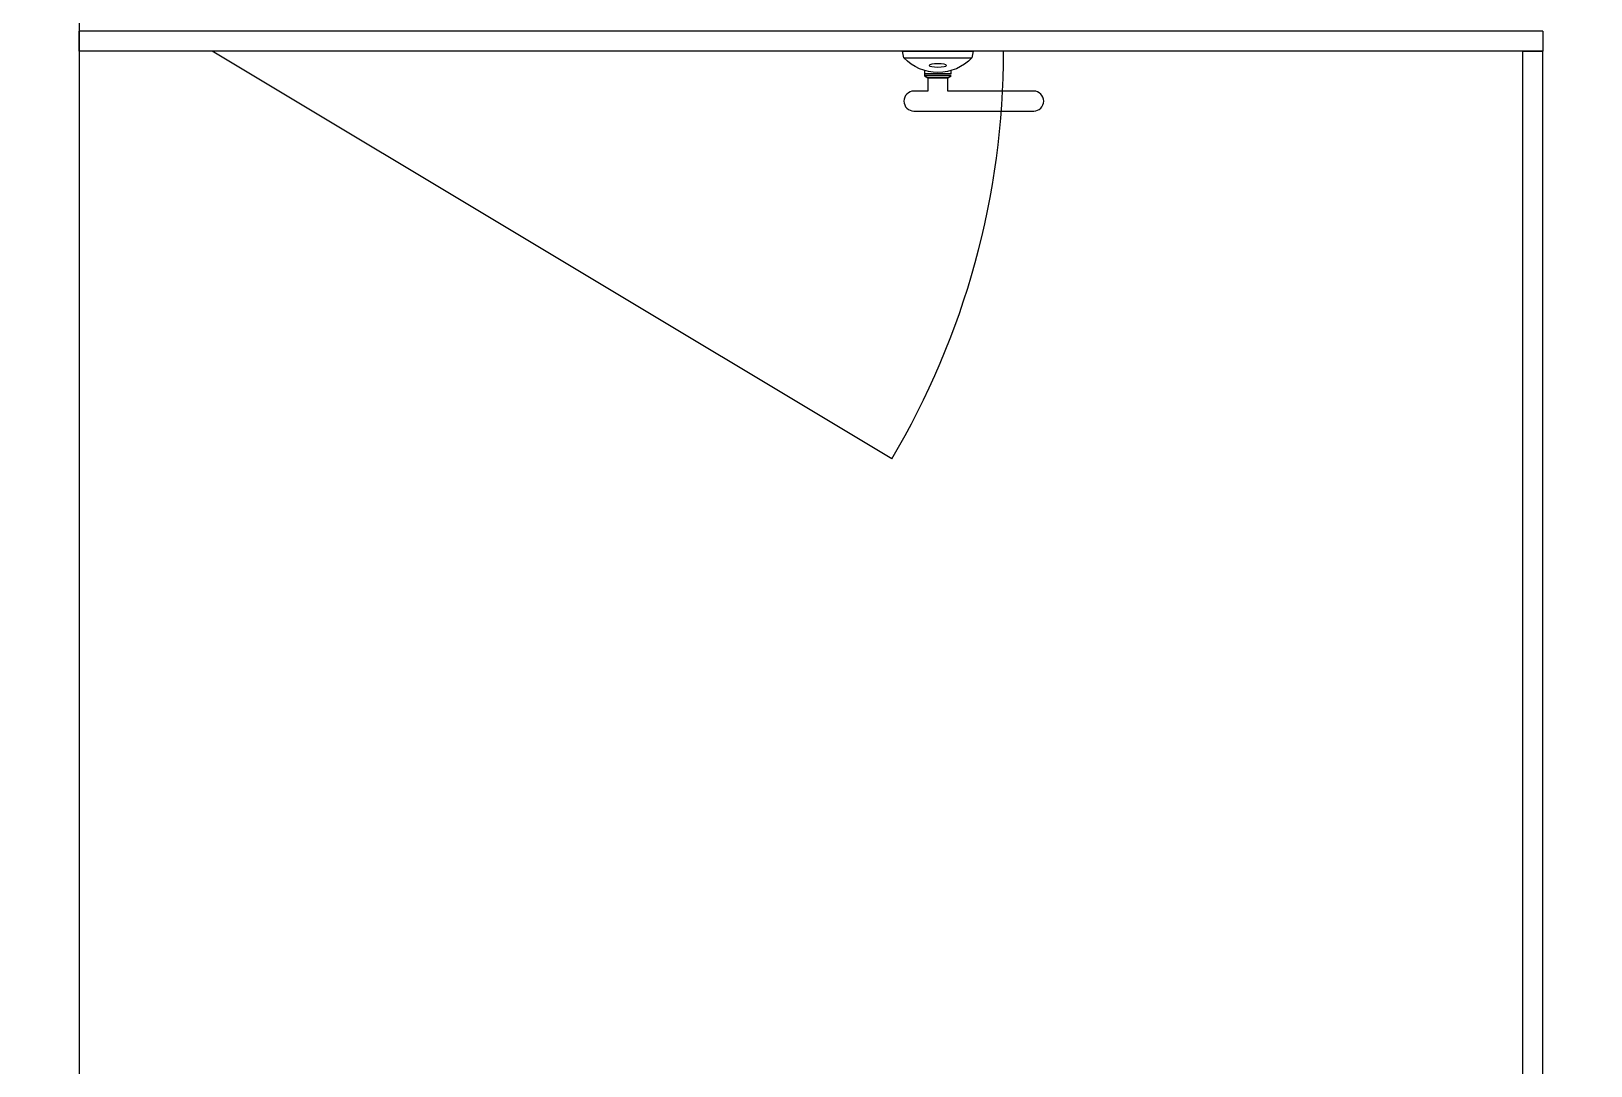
# Model space of a CAD drawing. Header units: millimetres. Extents: x 13515 to 183937, y -33900 to -660.
# Drawn here: x 118596.08 to 118614.43, y -19347.31 to -19335.15 of the extents above; entities that cross this region are included whole.
import ezdxf

# ---------------------------------------------------------------- set-up
doc = ezdxf.new("R2010")
doc.units = ezdxf.units.MM
doc.header["$LTSCALE"] = 100
doc.header["$MEASUREMENT"] = 0
doc.layers.get('0').update_dxf_attribs({"linetype": 'CONTINUOUS'})
doc.layers.add('ELE9', color=9, linetype='CONTINUOUS')

# ---------------------------------------------------------------- blocks, each defined once
blk = doc.blocks.new('FGHJ')
at = {"layer": 'ELE9'}
for p, q in [((36997084.9, 58275.1), (36996574.1, 58581.3)), ((36997094, 58576.3), (36997145, 58576.3)), ((36997129.5, 58562.8), (36997109.5, 58562.8)), ((36997127, 58561.3), (36997129.5, 58562.8)), ((36997127, 58551.3), (36997127, 58561.3)), ((36997129.5, 58564.3), (36997129.5, 58566.8)), ((36997179.6, 58551.3), (36997127, 58551.3))]:
    blk.add_line(p, q, dxfattribs=at)
at = {"layer": 'ELE9', "ltscale": 0.1}
for points in [[(37030999.1, 67646.3), (37004299.1, 67646.3, 0.414214), (36980799.1, 44146.3), (36980799.1, 24146.3)], [(37030999.1, 67346.3), (37004299.1, 67346.3, 0.414214), (36981099.1, 44146.3), (36981099.1, 24146.3)]]:
    blk.add_lwpolyline(points, format="xyb", dxfattribs=at)
blk.add_lwpolyline([(36996474.1, 61696.3), (36996474.1, 57146.3)], dxfattribs=at)
at = {"layer": 'ELE9'}
for points in [[(36997574.1, 58596.3), (36996474.1, 58596.3)], [(36997574.1, 58596.3), (36997574.1, 58581.3), (36996474.1, 58581.3), (36996474.1, 58596.3)], [(36997574.1, 57296.3), (36997559.1, 57296.3), (36997559.1, 58581.3), (36997574.1, 58581.3)], [(36997574.1, 57296.3), (36997574.1, 58581.3)]]:
    blk.add_lwpolyline(points, dxfattribs=at)
blk.add_lwpolyline([(36997146, 58581.3), (36997145, 58576.3, -0.431373), (36997094, 58576.3), (36997093, 58581.3)], format="xyb", close=True, dxfattribs=at)
blk.add_lwpolyline([(36997109.5, 58566.8), (36997109.5, 58564.3), (36997129.5, 58564.3), (36997109.5, 58564.3), (36997109.5, 58562.8), (36997112, 58561.3), (36997127, 58561.3), (36997112, 58561.3), (36997112, 58551.3), (36997101.5, 58551.3, 1), (36997101.5, 58536.3), (36997191.5, 58536.3, 1), (36997191.5, 58551.3), (36997179, 58551.3)], format="xyb", dxfattribs=at)
blk.add_arc((36996568.9, 58581.3), 600, 329.3096, 0, dxfattribs=at)
at = {"layer": 'ELE9', "extrusion": (0, 0, -1)}
blk.add_ellipse((36997119.5, 58570.6), major_axis=(6.5, 0), ratio=0.193008, dxfattribs=at)

msp = doc.modelspace()

# ---------------------------------------------------------------- block references
at = {"xscale": 0.01565102769230769, "yscale": 0.01565102769230769, "zscale": 0.01565102769230769}
msp.add_blockref('FGHJ', (-460436.194, -20252.242), dxfattribs=at)

doc.saveas('drawing.dxf')
